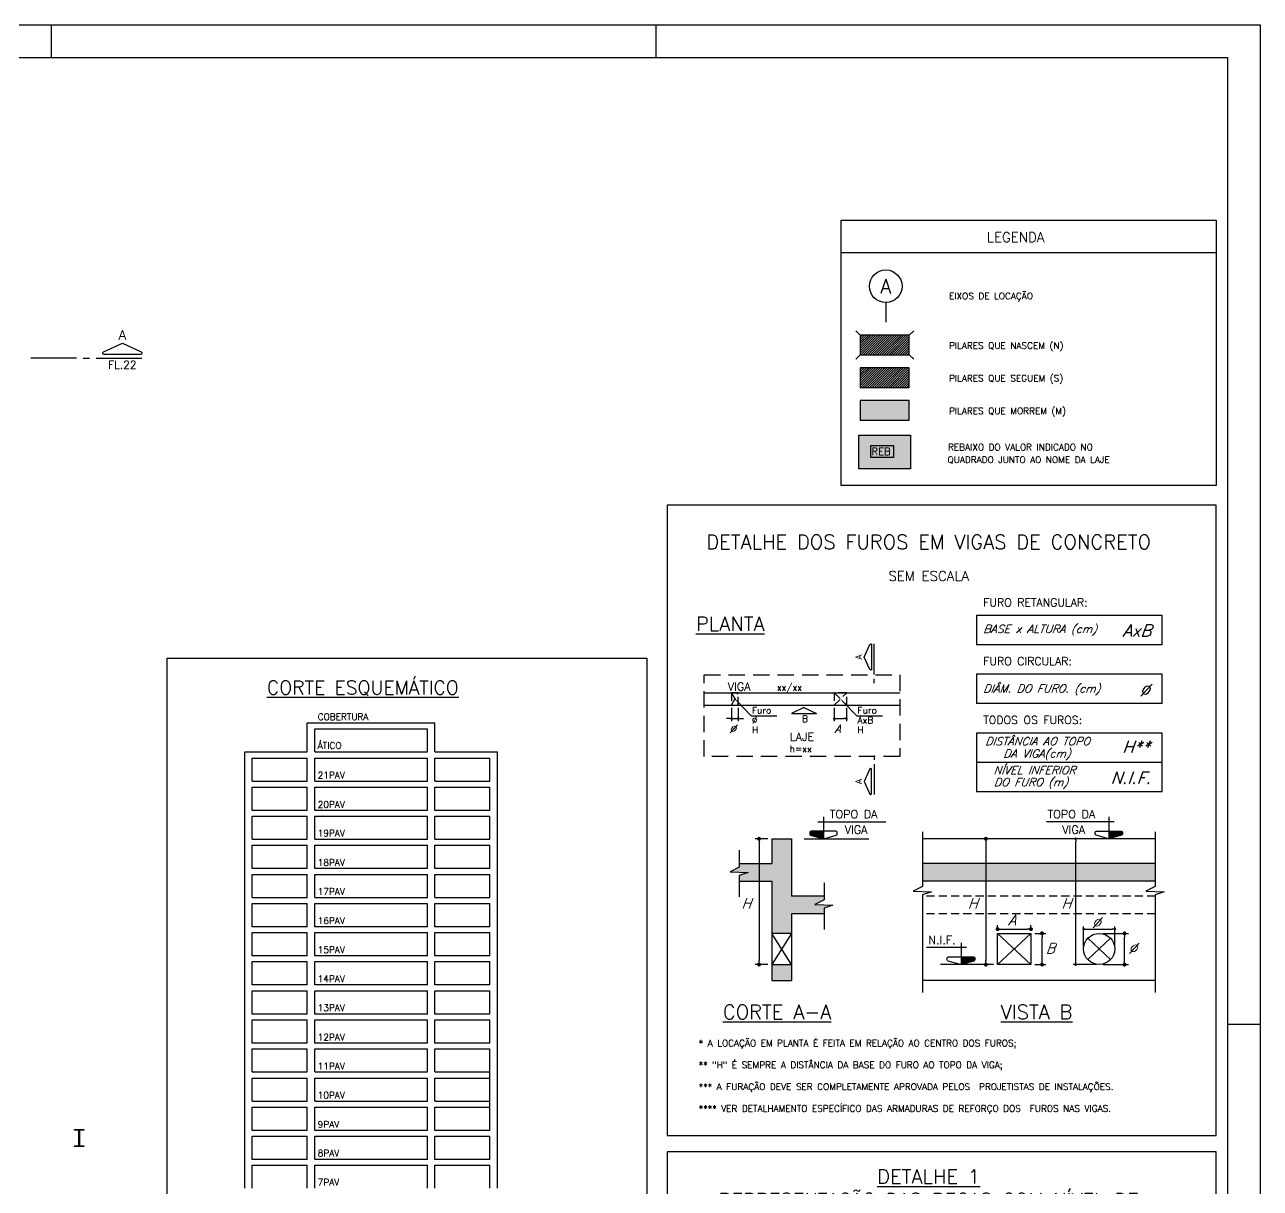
# Model space of a CAD drawing. Header units: millimetres. Extents: x -4137 to 5508, y -2380 to 3650.
# Drawn here: x 3617 to 5508, y 338 to 2120 of the extents above; entities that cross this region are included whole.
import ezdxf
from ezdxf import colors
from ezdxf.entities.mleader import LeaderData, LeaderLine
from ezdxf.enums import TextEntityAlignment as Align
from ezdxf.math import Vec2, Vec3

# ---------------------------------------------------------------- set-up
doc = ezdxf.new("R2010")
doc.units = ezdxf.units.MM
doc.header["$LTSCALE"] = 50
for name, pattern in [('ACAD_ISO04W100', [30, 24, -3, 0, -3]), ('DASHED', [0.75, 0.5, -0.25]), ('HIDDEN', [0.375, 0.25, -0.125])]:
    doc.linetypes.add(name, pattern=pattern)
for name, color, linetype in [('13', 2, 'Continuous'), ('6', 4, 'Continuous'), ('F-AUX', 2, 'Continuous'), ('F-AUX-RED', 1, 'Continuous'), ('F-CORTE-INDICAÇÃO', 4, 'Continuous'), ('F-COTAS', 106, 'Continuous'), ('F-DET_LINHA', 1, 'Continuous'), ('F-DET_TEXTO', 3, 'Continuous'), ('F-FURO-PAREDE-TEXTOS', 2, 'Continuous'), ('F-FUROS', 2, 'HIDDEN'), ('F-LAJES', 3, 'Continuous'), ('F-LAJES-DIM', 2, 'Continuous'), ('F-LAJES-NOME', 4, 'Continuous'), ('F-MARGEM', 1, 'Continuous'), ('F-PILARES', 170, 'Continuous'), ('F-PILARES-HACH', 174, 'Continuous'), ('F-PM_EST', 1, 'Continuous'), ('F-SOLIDO', 71, 'Continuous'), ('F-TEXTO', 6, 'Continuous'), ('F-TEXTO-CYAN', 4, 'Continuous'), ('F-TEXTO-GREEN', 3, 'Continuous'), ('F-TEXTO-MAGENTA', 6, 'Continuous'), ('F-TEXTO-YELLOW', 2, 'Continuous'), ('F-VIGAS', 3, 'Continuous'), ('F-VIGAS-DIM', 2, 'Continuous'), ('F-VIGAS-NOME', 4, 'Continuous')]:
    doc.layers.add(name, color=color, linetype=linetype)
doc.layers.add('S-COLS', color=2, linetype='Continuous', lineweight=35)
doc.styles.add('8718-AE-BARR-FORM-R09$0$ROMANS', font='simplex.shx', dxfattribs={"oblique": 20})
doc.styles.add('CP-TEXT-INCL', font='simplex.shx', dxfattribs={"oblique": 20})
doc.styles.add('MCP', font='simplex.shx')
doc.styles.add('ROMANS', font='simplex.shx')
doc.styles.get("Standard").update_dxf_attribs({"font": 'simplex.shx'})
doc.dimstyles.new('CP-COTAS-75', dxfattribs={"dimscale": 0.8, "dimtxt": 18.75, "dimasz": 7.5, "dimexe": 7.5, "dimexo": 7.5, "dimgap": 3.75, "dimtad": 1, "dimdsep": 46, "dimtxsty": 'CP-TEXT-INCL', "dimblk1": 'DOT', "dimblk2": 'DOT', "dimsah": 1, "dimcen": 13.5, "dimclrd": 256, "dimclre": 256, "dimclrt": 256, "dimadec": 0, "dimazin": 0, "dimtfac": 1, "dimtofl": 0, "dimtmove": 2, "dimatfit": 3, "dimldrblk": 'DOT', "dimfxl": 0, "dimtolj": 1, "dimarcsym": 0})
pattern_1 = [(45, (10457.1095, 2408.9733), (-1.767767, 1.767767), [])]

# ---------------------------------------------------------------- blocks, each defined once
blk = doc.blocks.new('A0-4L_900')
at = {"layer": 'F-MARGEM', "color": 2}
for p, q in [((155.9, 90), (155.9, 89)), ((174.4, 90), (174.4, 89)), ((191.9, 59.4), (192.9, 59.4))]:
    blk.add_line(p, q, dxfattribs=at)
blk.add_lwpolyline([(0, 0), (0, 90), (192.9, 90), (192.9, 0)], close=True, dxfattribs=at)
at = {"layer": 'F-MARGEM', "color": 7}
blk.add_lwpolyline([(2.5, 89), (191.9, 89), (191.9, 1), (2.5, 1)], close=True, dxfattribs=at)
blk = doc.blocks.new('_DOT')
at = {"color": 0, "linetype": 'ByBlock'}
blk.add_line((-0.5, 0), (-1, 0), dxfattribs=at)
at = {"color": 0, "linetype": 'ByBlock', "const_width": 0.5}
blk.add_lwpolyline([(-0.25, 0, 1), (0.25, 0, 1)], format="xyb", close=True, dxfattribs=at)
blk = doc.blocks.new('*D20')
at = {"layer": 'DEFPOINTS', "color": 0, "transparency": 16777216}
for p in [(5105.5, 728.6), (5156.6, 735.1), (5156.6, 728.6)]:
    blk.add_point(p, dxfattribs=at)
at = {"layer": 'F-COTAS', "lineweight": -2, "transparency": 16777216}
for p, q in [((5105.5, 734.6), (5105.5, 741.1)), ((5156.6, 734.6), (5156.6, 741.1)), ((5111.5, 735.1), (5150.6, 735.1))]:
    blk.add_line(p, q, dxfattribs=at)
at = {"layer": 'F-COTAS', "lineweight": -2, "transparency": 16777216, "xscale": 6, "yscale": 6, "zscale": 6, "rotation": 180}
blk.add_blockref('_DOT', (5105.5, 735.1), dxfattribs=at)
at = {"layer": 'F-COTAS', "lineweight": -2, "transparency": 16777216, "xscale": 6, "yscale": 6, "zscale": 6}
blk.add_blockref('_DOT', (5156.6, 735.1), dxfattribs=at)
blk = doc.blocks.new('*D21')
at = {"layer": 'DEFPOINTS', "color": 0, "transparency": 16777216}
for p in [(5105.5, 873.4), (5087.6, 680.8), (5105.5, 680.8)]:
    blk.add_point(p, dxfattribs=at)
at = {"layer": 'F-COTAS', "lineweight": -2, "transparency": 16777216}
for p, q in [((5099.5, 873.4), (5081.6, 873.4)), ((5087.6, 867.4), (5087.6, 686.8)), ((5099.5, 680.8), (5081.6, 680.8))]:
    blk.add_line(p, q, dxfattribs=at)
at = {"layer": 'F-COTAS', "lineweight": -2, "transparency": 16777216, "xscale": 6, "yscale": 6, "zscale": 6}
for p, rotation in [((5087.6, 873.4), 90), ((5087.6, 680.8), 270)]:
    blk.add_blockref('_DOT', p, dxfattribs=dict(at, rotation=rotation))
blk = doc.blocks.new('*D22')
at = {"layer": 'DEFPOINTS', "color": 0, "transparency": 16777216}
for p in [(5156.6, 728.6), (5173.5, 728.6), (5156.6, 680.8)]:
    blk.add_point(p, dxfattribs=at)
at = {"layer": 'F-COTAS', "lineweight": -2, "transparency": 16777216}
for p, q in [((5162.6, 728.6), (5179.5, 728.6)), ((5173.5, 686.8), (5173.5, 722.6)), ((5162.6, 680.8), (5179.5, 680.8))]:
    blk.add_line(p, q, dxfattribs=at)
at = {"layer": 'F-COTAS', "lineweight": -2, "transparency": 16777216, "xscale": 6, "yscale": 6, "zscale": 6}
for p, rotation in [((5173.5, 728.6), 90), ((5173.5, 680.8), 270)]:
    blk.add_blockref('_DOT', p, dxfattribs=dict(at, rotation=rotation))
blk = doc.blocks.new('*D23')
at = {"layer": 'DEFPOINTS', "color": 0, "transparency": 16777216}
for p in [(4760, 873.4), (4740.5, 680.8), (4760, 680.8)]:
    blk.add_point(p, dxfattribs=at)
at = {"layer": 'F-COTAS', "lineweight": -2, "transparency": 16777216}
for p, q in [((4754, 873.4), (4734.5, 873.4)), ((4740.5, 867.4), (4740.5, 686.8)), ((4754, 680.8), (4734.5, 680.8))]:
    blk.add_line(p, q, dxfattribs=at)
at = {"layer": 'F-COTAS', "lineweight": -2, "transparency": 16777216, "xscale": 6, "yscale": 6, "zscale": 6}
for p, rotation in [((4740.5, 873.4), 90), ((4740.5, 680.8), 270)]:
    blk.add_blockref('_DOT', p, dxfattribs=dict(at, rotation=rotation))
blk = doc.blocks.new('*D24')
at = {"layer": 'DEFPOINTS', "color": 0, "transparency": 16777216}
for p in [(5261.1, 728.6), (5299.8, 728.6), (5261.1, 680.8)]:
    blk.add_point(p, dxfattribs=at)
at = {"layer": 'F-COTAS', "lineweight": -2, "transparency": 16777216}
for p, q in [((5267.1, 728.6), (5305.8, 728.6)), ((5299.8, 686.8), (5299.8, 722.6)), ((5267.1, 680.8), (5305.8, 680.8))]:
    blk.add_line(p, q, dxfattribs=at)
at = {"layer": 'F-COTAS', "lineweight": -2, "transparency": 16777216, "xscale": 6, "yscale": 6, "zscale": 6}
for p, rotation in [((5299.8, 728.6), 90), ((5299.8, 680.8), 270)]:
    blk.add_blockref('_DOT', p, dxfattribs=dict(at, rotation=rotation))
blk = doc.blocks.new('*U10')
at = {"layer": 'F-CORTE-INDICAÇÃO'}
for p, q in [((-100, 0), (-170, 0)), ((-80, 0), (-90, 0)), ((-70, 0), (0, 0))]:
    blk.add_line(p, q, dxfattribs=at)
blk.add_lwpolyline([(-112, 6, 0.802585), (-111.2, 9.8), (-140, 23.3), (-168.8, 9.8, 0.802585), (-168, 6)], format="xyb", close=True, dxfattribs=at)
at = {"layer": 'F-CORTE-INDICAÇÃO', "style": 'ROMANS'}
blk.add_attdef('CORTE', text='', height=15, dxfattribs=at).set_placement((-140, 35.8), align=Align.MIDDLE_CENTER)
at = {"layer": 'F-CORTE-INDICAÇÃO', "color": 2, "style": 'ROMANS'}
blk.add_attdef('FOLHA', text='', height=12, dxfattribs=at).set_placement((-140, -10), align=Align.MIDDLE_CENTER)
blk = doc.blocks.new('Pilares W Gerdau - W250X32_7-1313698-Térreo')
at = {"layer": 'F-PM_EST'}
for p, q in [((-7.3, 12.036), (-7.3, 12.95)), ((-7.3, 12.95), (7.3, 12.95)), ((-7.3, 12.95), (7.3, 12.95)), ((-7.3, 12.036), (-7.3, 12.95)), ((-0.305, 12.036), (-7.3, 12.036)), ((-0.305, 12.036), (-7.3, 12.036)), ((-0.305, -12.036), (-0.305, 12.036)), ((-0.305, -12.036), (-0.305, 12.036)), ((7.3, 12.036), (0.305, 12.036)), ((0.305, 12.036), (0.305, -12.036)), ((0.305, 12.036), (0.305, -12.036)), ((7.3, 12.036), (0.305, 12.036)), ((7.3, 12.95), (7.3, 12.036)), ((7.3, 12.95), (7.3, 12.036)), ((-7.3, -12.95), (-7.3, -12.036)), ((-7.3, -12.036), (-0.305, -12.036)), ((-7.3, -12.036), (-0.305, -12.036)), ((-7.3, -12.95), (-7.3, -12.036)), ((7.3, -12.95), (-7.3, -12.95)), ((7.3, -12.95), (-7.3, -12.95)), ((0.305, -12.036), (7.3, -12.036)), ((0.305, -12.036), (7.3, -12.036)), ((7.3, -12.036), (7.3, -12.95)), ((7.3, -12.036), (7.3, -12.95))]:
    blk.add_line(p, q, dxfattribs=at)
blk = doc.blocks.new('A$C1CCB5D26')
at = {"layer": 'S-COLS', "rotation": 180}
blk.add_blockref('Pilares W Gerdau - W250X32_7-1313698-Térreo', (3700.1, 415.5), dxfattribs=at)

msp = doc.modelspace()

# ---------------------------------------------------------------- hatches: boundary and pattern name
at = {"layer": 'F-PILARES-HACH'}
h = msp.add_hatch(dxfattribs=at)
h.set_pattern_fill('ANSI31', color=256, scale=20, style=0)
h.set_pattern_definition(pattern_1)
h.paths.add_polyline_path([(4895.33, 1644.184), (4895.33, 1614.184), (4970.33, 1614.184), (4970.33, 1644.184)])
h = msp.add_hatch(dxfattribs=at)
h.set_pattern_fill('ANSI31', color=256, scale=20, style=0)
h.set_pattern_definition(pattern_1)
h.paths.add_polyline_path([(4895.33, 1594.184), (4895.33, 1564.184), (4970.33, 1564.184), (4970.33, 1594.184)])
at = {"layer": 'F-SOLIDO'}
for color, points in [(252, [(4895.33, 1544.184), (4895.33, 1514.184), (4970.33, 1514.184), (4970.33, 1544.184)]), (254, [(4893.211, 1491.444), (4893.211, 1439.592), (4972.449, 1439.592), (4972.449, 1491.444)]), (256, [(4759.962, 835.69), (4710.202, 835.69), (4710.202, 829.726), (4696.075, 822.666), (4723.85, 821.618), (4710.202, 817.218), (4710.202, 808.594), (4759.962, 808.594), (4759.962, 728.594), (4789.962, 728.594), (4789.962, 758.594), (4839.962, 758.594), (4839.962, 767.218), (4853.61, 771.618), (4825.835, 772.666), (4839.962, 779.726), (4839.962, 785.69), (4789.962, 785.69), (4789.962, 873.411), (4759.962, 873.411)]), (256, [(5346.722, 808.594), (5346.722, 835.69), (4990.634, 835.69), (4990.634, 808.594)]), (256, [(4789.962, 656.374), (4789.962, 680.843), (4759.962, 680.843), (4759.962, 656.374)])]:
    msp.add_hatch(color=color, dxfattribs=at).paths.add_polyline_path(points)
h = msp.add_hatch(color=256, dxfattribs=at)
edge = h.paths.add_edge_path()
edge.add_line((4839.049, 885.238), (4820.049, 885.238))
edge.add_ellipse((4820.049, 883.238), major_axis=(1.414, 1.414), ratio=1, start_angle=45, end_angle=135)
edge.add_line((4818.049, 883.238), (4818.049, 880.726))
edge.add_ellipse((4820.049, 880.726), major_axis=(-1.414, 1.414), ratio=1, start_angle=45, end_angle=118.300756)
edge.add_line((4819.474, 878.811), (4838.474, 873.411))
edge.add_ellipse((4839.049, 875.326), major_axis=(1.414, 1.414), ratio=1, start_angle=208.300756, end_angle=225)
edge.add_line((4839.049, 873.326), (4839.049, 885.238))
h = msp.add_hatch(color=256, dxfattribs=at)
edge = h.paths.add_edge_path()
edge.add_line((5275.718, 885.238), (5294.718, 885.238))
edge.add_ellipse((5294.718, 883.238), major_axis=(-1.414, 1.414), ratio=1, start_angle=225, end_angle=315, ccw=False)
edge.add_line((5296.718, 883.238), (5296.718, 880.726))
edge.add_ellipse((5294.718, 880.726), major_axis=(1.414, 1.414), ratio=1, start_angle=241.699244, end_angle=315, ccw=False)
edge.add_line((5295.293, 878.811), (5276.293, 873.411))
edge.add_ellipse((5275.718, 875.326), major_axis=(-1.414, 1.414), ratio=1, start_angle=135, end_angle=151.699244, ccw=False)
edge.add_line((5275.718, 873.326), (5275.718, 885.238))
h = msp.add_hatch(color=256, dxfattribs=at)
edge = h.paths.add_edge_path()
edge.add_line((5049.532, 692.671), (5068.532, 692.671))
edge.add_ellipse((5068.532, 690.671), major_axis=(-1.414, 1.414), ratio=1, start_angle=225, end_angle=315, ccw=False)
edge.add_line((5070.532, 690.671), (5070.532, 688.159))
edge.add_ellipse((5068.532, 688.159), major_axis=(1.414, 1.414), ratio=1, start_angle=241.699244, end_angle=315, ccw=False)
edge.add_line((5069.106, 686.243), (5050.106, 680.843))
edge.add_ellipse((5049.532, 682.759), major_axis=(-1.414, 1.414), ratio=1, start_angle=135, end_angle=151.699244, ccw=False)
edge.add_line((5049.532, 680.759), (5049.532, 692.671))

# ---------------------------------------------------------------- linework, layer by layer
at = {"layer": '13', "color": 1}
msp.add_lwpolyline([(4911.564, 1475.589), (4946.064, 1475.589), (4946.064, 1457.062), (4911.564, 1457.062)], close=True, dxfattribs=at)
at = {"layer": '6'}
for p, q in [((4895.33, 1644.184), (4888.46, 1651.055)), ((4970.33, 1644.184), (4977.201, 1651.055)), ((4895.33, 1614.184), (4888.46, 1607.314)), ((4970.33, 1614.184), (4977.201, 1607.314))]:
    msp.add_line(p, q, dxfattribs=at)
at = {"layer": 'F-AUX'}
for p, q in [((4048.926, 1006.32), (4048.926, 1050.851)), ((4048.926, 1050.851), (4244.589, 1050.851)), ((4060.573, 1006.32), (4060.573, 1041.534)), ((4060.573, 1041.534), (4232.942, 1041.534)), ((4232.942, 1006.32), (4232.942, 1041.534)), ((4244.589, 1006.32), (4244.589, 1050.851)), ((3953.424, 997.003), (3953.424, 1006.32)), ((3953.424, 1006.32), (4048.926, 1006.32)), ((4060.573, 1006.32), (4232.942, 1006.32)), ((4244.589, 1006.32), (4340.091, 1006.32)), ((4340.091, 997.003), (4340.091, 1006.32)), ((3953.424, 961.577), (3953.424, 997.003)), ((3965.071, 997.003), (4048.926, 997.003)), ((3965.071, 961.577), (3965.071, 997.003)), ((4048.926, 961.577), (4048.926, 997.003)), ((4048.926, 961.577), (4048.926, 997.003)), ((4060.573, 997.003), (4232.942, 997.003)), ((4060.573, 961.577), (4060.573, 997.003)), ((4232.942, 961.577), (4232.942, 997.003)), ((4244.589, 997.003), (4328.444, 997.003)), ((4244.589, 961.577), (4244.589, 997.003)), ((4244.589, 961.577), (4244.589, 997.003)), ((4328.444, 961.577), (4328.444, 997.003)), ((4340.091, 961.577), (4340.091, 997.003)), ((3953.424, 952.471), (3953.424, 961.789)), ((3953.424, 916.575), (3953.424, 952.471)), ((3965.071, 961.789), (4048.926, 961.789)), ((3965.071, 952.471), (4048.926, 952.471)), ((3965.071, 916.575), (3965.071, 952.471)), ((4048.926, 916.575), (4048.926, 952.471)), ((4048.926, 916.575), (4048.926, 952.471)), ((4060.573, 961.789), (4232.942, 961.789)), ((4060.573, 952.471), (4232.942, 952.471)), ((4060.573, 916.575), (4060.573, 952.471)), ((4232.942, 916.575), (4232.942, 952.471)), ((4244.589, 961.789), (4328.444, 961.789)), ((4244.589, 952.471), (4328.444, 952.471)), ((4244.589, 916.575), (4244.589, 952.471)), ((4244.589, 916.575), (4244.589, 952.471)), ((4328.444, 916.575), (4328.444, 952.471)), ((4340.091, 952.471), (4340.091, 961.789)), ((4340.091, 916.575), (4340.091, 952.471)), ((3953.424, 907.94), (3953.424, 917.257)), ((3953.424, 872.726), (3953.424, 907.94)), ((3965.071, 917.257), (4048.926, 917.257)), ((3965.071, 907.94), (4048.926, 907.94)), ((3965.071, 872.726), (3965.071, 907.94)), ((4048.926, 872.726), (4048.926, 907.94)), ((4048.926, 872.726), (4048.926, 907.94)), ((4060.573, 917.257), (4232.942, 917.257)), ((4060.573, 907.94), (4232.942, 907.94)), ((4060.573, 872.726), (4060.573, 907.94)), ((4232.942, 872.726), (4232.942, 907.94)), ((4244.589, 917.257), (4328.444, 917.257)), ((4244.589, 907.94), (4328.444, 907.94)), ((4244.589, 872.726), (4244.589, 907.94)), ((4244.589, 872.726), (4244.589, 907.94)), ((4328.444, 872.726), (4328.444, 907.94)), ((4340.091, 907.94), (4340.091, 917.257)), ((4340.091, 872.726), (4340.091, 907.94)), ((4830.649, 899.374), (4934.253, 899.374)), ((4839.049, 906.828), (4839.049, 873.326)), ((5284.118, 899.374), (5180.514, 899.374)), ((5275.718, 906.828), (5275.718, 873.326)), ((3953.424, 863.409), (3953.424, 872.726)), ((3965.071, 872.726), (4048.926, 872.726)), ((4060.573, 872.726), (4232.942, 872.726)), ((4244.589, 872.726), (4328.444, 872.726)), ((4340.091, 863.409), (4340.091, 872.726)), ((3953.424, 827.719), (3953.424, 863.409)), ((3965.071, 863.409), (4048.926, 863.409)), ((3965.071, 827.719), (3965.071, 863.409)), ((4048.926, 827.719), (4048.926, 863.409)), ((4048.926, 827.719), (4048.926, 863.409)), ((4060.573, 863.409), (4232.942, 863.409)), ((4060.573, 827.719), (4060.573, 863.409)), ((4232.942, 827.719), (4232.942, 863.409)), ((4244.589, 863.409), (4328.444, 863.409)), ((4244.589, 827.719), (4244.589, 863.409)), ((4244.589, 827.719), (4244.589, 863.409)), ((4328.444, 827.719), (4328.444, 863.409)), ((4340.091, 827.719), (4340.091, 863.409)), ((3953.424, 818.878), (3953.424, 828.195)), ((3953.424, 783.24), (3953.424, 818.878)), ((3965.071, 828.195), (4048.926, 828.195)), ((3965.071, 818.878), (4048.926, 818.878)), ((3965.071, 783.24), (3965.071, 818.878)), ((4048.926, 783.24), (4048.926, 818.878)), ((4048.926, 783.24), (4048.926, 818.878)), ((4060.573, 828.195), (4232.942, 828.195)), ((4060.573, 818.878), (4232.942, 818.878)), ((4060.573, 783.24), (4060.573, 818.878)), ((4232.942, 783.24), (4232.942, 818.878)), ((4244.589, 828.195), (4328.444, 828.195)), ((4244.589, 818.878), (4328.444, 818.878)), ((4244.589, 783.24), (4244.589, 818.878)), ((4244.589, 783.24), (4244.589, 818.878)), ((4328.444, 783.24), (4328.444, 818.878)), ((4340.091, 818.878), (4340.091, 828.195)), ((4340.091, 783.24), (4340.091, 818.878)), ((3953.424, 774.346), (3953.424, 783.664)), ((3965.071, 783.664), (4048.926, 783.664)), ((4060.573, 783.664), (4232.942, 783.664)), ((4244.589, 783.664), (4328.444, 783.664)), ((4340.091, 774.346), (4340.091, 783.664)), ((3953.424, 738.709), (3953.424, 774.346)), ((3965.071, 774.346), (4048.926, 774.346)), ((3965.071, 738.709), (3965.071, 774.346)), ((4048.926, 738.709), (4048.926, 774.346)), ((4048.926, 738.709), (4048.926, 774.346)), ((4060.573, 774.346), (4232.942, 774.346)), ((4060.573, 738.709), (4060.573, 774.346)), ((4232.942, 738.709), (4232.942, 774.346)), ((4244.589, 774.346), (4328.444, 774.346)), ((4244.589, 738.709), (4244.589, 774.346)), ((4244.589, 738.709), (4244.589, 774.346)), ((4328.444, 738.709), (4328.444, 774.346)), ((4340.091, 738.709), (4340.091, 774.346)), ((3953.424, 729.815), (3953.424, 739.132)), ((3965.071, 739.132), (4048.926, 739.132)), ((4060.573, 739.132), (4232.942, 739.132)), ((4244.589, 739.132), (4328.444, 739.132)), ((4340.091, 729.815), (4340.091, 739.132)), ((3953.424, 694.177), (3953.424, 729.815)), ((3965.071, 729.815), (4048.926, 729.815)), ((3965.071, 694.177), (3965.071, 729.815)), ((4048.926, 694.177), (4048.926, 729.815)), ((4048.926, 694.177), (4048.926, 729.815)), ((4060.573, 729.815), (4232.942, 729.815)), ((4060.573, 694.177), (4060.573, 729.815)), ((4232.942, 694.177), (4232.942, 729.815)), ((4244.589, 729.815), (4328.444, 729.815)), ((4244.589, 694.177), (4244.589, 729.815)), ((4244.589, 694.177), (4244.589, 729.815)), ((4328.444, 694.177), (4328.444, 729.815)), ((4340.091, 694.177), (4340.091, 729.815)), ((5057.931, 706.807), (4996.528, 706.807)), ((5049.532, 714.261), (5049.532, 680.759)), ((3953.424, 685.284), (3953.424, 694.601)), ((3953.424, 649.646), (3953.424, 685.284)), ((3965.071, 694.601), (4048.926, 694.601)), ((3965.071, 685.284), (4048.926, 685.284)), ((3965.071, 649.646), (3965.071, 685.284)), ((4048.926, 649.646), (4048.926, 685.284)), ((4048.926, 649.646), (4048.926, 685.284)), ((4060.573, 694.601), (4232.942, 694.601)), ((4060.573, 685.284), (4232.942, 685.284)), ((4060.573, 649.646), (4060.573, 685.284)), ((4232.942, 649.646), (4232.942, 685.284)), ((4244.589, 694.601), (4328.444, 694.601)), ((4244.589, 685.284), (4328.444, 685.284)), ((4244.589, 649.646), (4244.589, 685.284)), ((4244.589, 649.646), (4244.589, 685.284)), ((4328.444, 649.646), (4328.444, 685.284)), ((4340.091, 685.284), (4340.091, 694.601)), ((4340.091, 649.646), (4340.091, 685.284)), ((3953.424, 640.753), (3953.424, 650.07)), ((3965.071, 650.07), (4048.926, 650.07)), ((4060.573, 650.07), (4232.942, 650.07)), ((4244.589, 650.07), (4328.444, 650.07)), ((4340.091, 640.753), (4340.091, 650.07)), ((3953.424, 605.115), (3953.424, 640.753)), ((3965.071, 640.753), (4048.926, 640.753)), ((3965.071, 605.115), (3965.071, 640.753)), ((4048.926, 605.115), (4048.926, 640.753)), ((4048.926, 605.115), (4048.926, 640.753)), ((4060.573, 640.753), (4232.942, 640.753)), ((4060.573, 605.115), (4060.573, 640.753)), ((4232.942, 605.115), (4232.942, 640.753)), ((4244.589, 640.753), (4328.444, 640.753)), ((4244.589, 605.115), (4244.589, 640.753)), ((4244.589, 605.115), (4244.589, 640.753)), ((4328.444, 605.115), (4328.444, 640.753)), ((4340.091, 605.115), (4340.091, 640.753)), ((3953.424, 596.221), (3953.424, 605.539)), ((3965.071, 605.539), (4048.926, 605.539)), ((4060.573, 605.539), (4232.942, 605.539)), ((4244.589, 605.539), (4328.444, 605.539)), ((4340.091, 596.221), (4340.091, 605.539)), ((3953.424, 560.584), (3953.424, 596.221)), ((3965.071, 596.221), (4048.926, 596.221)), ((3965.071, 560.584), (3965.071, 596.221)), ((4048.926, 560.584), (4048.926, 596.221)), ((4048.926, 560.584), (4048.926, 596.221)), ((4060.573, 596.221), (4232.942, 596.221)), ((4060.573, 560.584), (4060.573, 596.221)), ((4232.942, 560.584), (4232.942, 596.221)), ((4244.589, 596.221), (4328.444, 596.221)), ((4244.589, 560.584), (4244.589, 596.221)), ((4244.589, 560.584), (4244.589, 596.221)), ((4328.444, 560.584), (4328.444, 596.221)), ((4340.091, 560.584), (4340.091, 596.221)), ((3953.424, 551.69), (3953.424, 561.007)), ((3953.424, 516.476), (3953.424, 551.69)), ((3965.071, 561.007), (4048.926, 561.007)), ((3965.071, 551.69), (4048.926, 551.69)), ((3965.071, 516.476), (3965.071, 551.69)), ((4048.926, 516.476), (4048.926, 551.69)), ((4048.926, 516.476), (4048.926, 551.69)), ((4060.573, 561.007), (4232.942, 561.007)), ((4060.573, 551.69), (4232.942, 551.69)), ((4060.573, 516.476), (4060.573, 551.69)), ((4232.942, 516.476), (4232.942, 551.69)), ((4244.589, 561.007), (4328.444, 561.007)), ((4244.589, 551.69), (4328.444, 551.69)), ((4244.589, 516.476), (4244.589, 551.69)), ((4244.589, 516.476), (4244.589, 551.69)), ((4328.444, 497.201), (4328.444, 551.69)), ((4340.091, 551.69), (4340.091, 561.007)), ((4340.091, 497.201), (4340.091, 551.69)), ((3953.424, 471.945), (3953.424, 516.476)), ((3965.071, 516.476), (4048.926, 516.476)), ((4060.573, 516.476), (4232.942, 516.476)), ((4244.589, 516.476), (4328.444, 516.476)), ((4340.091, 471.945), (4340.091, 516.476)), ((3965.071, 507.159), (4048.926, 507.159)), ((3965.071, 471.945), (3965.071, 507.159)), ((4048.926, 471.945), (4048.926, 507.159)), ((4048.926, 471.945), (4048.926, 507.159)), ((4060.573, 507.159), (4232.942, 507.159)), ((4060.573, 471.945), (4060.573, 507.159)), ((4232.942, 471.945), (4232.942, 507.159)), ((4244.589, 507.159), (4328.444, 507.159)), ((4244.589, 471.945), (4244.589, 507.159)), ((4244.589, 471.945), (4244.589, 507.159)), ((4328.444, 452.67), (4328.444, 507.159)), ((3953.424, 462.628), (3953.424, 471.945)), ((3953.424, 426.99), (3953.424, 462.628)), ((3965.071, 471.945), (4048.926, 471.945)), ((3965.071, 462.628), (4048.926, 462.628)), ((3965.071, 426.99), (3965.071, 462.628)), ((4048.926, 426.99), (4048.926, 462.628)), ((4048.926, 426.99), (4048.926, 462.628)), ((4060.573, 471.945), (4232.942, 471.945)), ((4060.573, 462.628), (4232.942, 462.628)), ((4060.573, 426.99), (4060.573, 462.628)), ((4232.942, 426.99), (4232.942, 462.628)), ((4244.589, 471.945), (4328.444, 471.945)), ((4244.589, 462.628), (4328.444, 462.628)), ((4244.589, 426.99), (4244.589, 462.628)), ((4244.589, 426.99), (4244.589, 462.628)), ((4328.444, 426.99), (4328.444, 462.628)), ((4340.091, 462.628), (4340.091, 471.945)), ((4340.091, 426.99), (4340.091, 462.628)), ((3953.424, 418.096), (3953.424, 427.414)), ((3953.424, 382.415), (3953.424, 418.096)), ((3965.071, 427.414), (4048.926, 427.414)), ((3965.071, 418.096), (4048.926, 418.096)), ((3965.071, 382.415), (3965.071, 418.096)), ((4048.926, 382.415), (4048.926, 418.096)), ((4048.926, 382.415), (4048.926, 418.096)), ((4060.573, 427.414), (4232.942, 427.414)), ((4060.573, 418.096), (4232.942, 418.096)), ((4060.573, 382.415), (4060.573, 418.096)), ((4232.942, 382.415), (4232.942, 418.096)), ((4244.589, 427.414), (4328.444, 427.414)), ((4244.589, 418.096), (4328.444, 418.096)), ((4244.589, 382.415), (4244.589, 418.096)), ((4244.589, 382.415), (4244.589, 418.096)), ((4328.444, 382.415), (4328.444, 418.096)), ((4340.091, 418.096), (4340.091, 427.414)), ((4340.091, 382.415), (4340.091, 418.096)), ((3953.424, 373.565), (3953.424, 382.882)), ((3965.071, 382.882), (4048.926, 382.882)), ((4060.573, 382.882), (4232.942, 382.882)), ((4244.589, 382.882), (4328.444, 382.882)), ((4340.091, 373.565), (4340.091, 382.882)), ((3953.424, 338.351), (3953.424, 373.565)), ((3965.071, 373.565), (4048.926, 373.565)), ((3965.071, 338.351), (3965.071, 373.565)), ((4048.926, 338.351), (4048.926, 373.565)), ((4048.926, 338.351), (4048.926, 373.565)), ((4060.573, 373.565), (4232.942, 373.565)), ((4060.573, 338.351), (4060.573, 373.565)), ((4232.942, 338.351), (4232.942, 373.565)), ((4244.589, 373.565), (4328.444, 373.565)), ((4244.589, 338.351), (4244.589, 373.565)), ((4244.589, 338.351), (4244.589, 373.565)), ((4328.444, 338.351), (4328.444, 373.565)), ((4340.091, 338.351), (4340.091, 373.565))]:
    msp.add_line(p, q, dxfattribs=at)
for points in [[(4838.474, 873.411, 0.14676884), (4839.624, 873.411), (4858.624, 878.811, 0.33120617), (4860.049, 880.726), (4860.049, 883.238, 0.41421356), (4858.049, 885.238), (4820.049, 885.238, 0.41421356), (4818.049, 883.238), (4818.049, 880.726, 0.33120617), (4819.474, 878.811), (4838.474, 873.411, 0.14676884), (4839.624, 873.411)], [(5276.293, 873.411, -0.14676884), (5275.144, 873.411), (5256.144, 878.811, -0.33120617), (5254.718, 880.726), (5254.718, 883.238, -0.41421356), (5256.718, 885.238), (5294.718, 885.238, -0.41421356), (5296.718, 883.238), (5296.718, 880.726, -0.33120617), (5295.293, 878.811), (5276.293, 873.411, -0.14676884), (5275.144, 873.411)], [(5050.106, 680.843, -0.14676884), (5048.957, 680.843), (5029.957, 686.243, -0.33120617), (5028.532, 688.159), (5028.532, 690.671, -0.41421356), (5030.532, 692.671), (5068.532, 692.671, -0.41421356), (5070.532, 690.671), (5070.532, 688.159, -0.33120617), (5069.106, 686.243), (5050.106, 680.843, -0.14676884), (5048.957, 680.843)]]:
    msp.add_lwpolyline(points, format="xyb", dxfattribs=at)
at = {"layer": 'F-AUX-RED'}
for p, q in [((5156.553, 680.843), (5105.452, 728.594)), ((5105.452, 680.843), (5156.553, 728.594)), ((5278.518, 688.418), (5243.628, 721.02)), ((5243.628, 688.418), (5278.518, 721.02)), ((5098.906, 680.843), (5018.111, 680.843))]:
    msp.add_line(p, q, dxfattribs=at)
msp.add_lwpolyline([(4568.924, -693.824), (3834.924, -693.824), (3834.924, 1149.676), (4568.924, 1149.676)], close=True, dxfattribs=at)
msp.add_lwpolyline([(4809.482, 873.411), (4908.735, 873.411)], dxfattribs=at)
at = {"layer": 'F-CORTE-INDICAÇÃO'}
for p, q in [((4916.757, 1124.949), (4916.757, 1171.616)), ((4916.757, 1111.616), (4916.757, 1118.282)), ((4916.757, 1001.102), (4916.757, 994.435)), ((4916.757, 987.768), (4916.757, 941.102))]:
    msp.add_line(p, q, dxfattribs=at)
for points in [[(4912.757, 1132.949, -0.80258485), (4910.215, 1132.386), (4901.248, 1151.616), (4910.215, 1170.846, -0.80258485), (4912.757, 1170.282)], [(4912.757, 979.768, 0.80258485), (4910.215, 980.332), (4901.248, 961.102), (4910.215, 941.871, 0.80258485), (4912.757, 942.435)]]:
    msp.add_lwpolyline(points, format="xyb", close=True, dxfattribs=at)
for points in [[(4809.131, 1074.264), (4789.901, 1065.297)], [(4789.901, 1065.297), (4828.362, 1065.297)], [(4809.131, 1074.264), (4828.362, 1065.297)]]:
    msp.add_lwpolyline(points, dxfattribs=at)
at = {"layer": 'F-COTAS'}
for p, q in [((4698.533, 1073.955), (4698.533, 1053.335)), ((4708.533, 1073.955), (4708.533, 1053.335)), ((4855.569, 1073.955), (4855.569, 1053.335)), ((4874.198, 1073.955), (4874.198, 1053.335)), ((4694.533, 1057.335), (4690.533, 1057.335)), ((4698.533, 1057.335), (4708.533, 1057.335)), ((4712.533, 1057.335), (4716.533, 1057.335)), ((4859.569, 1057.335), (4870.198, 1057.335)), ((5238.127, 873.411), (5221.054, 873.411)), ((5225.054, 684.843), (5225.054, 869.411)), ((5237.197, 708.719), (5237.197, 739.11)), ((5284.948, 708.719), (5284.948, 739.11)), ((5241.197, 735.11), (5280.948, 735.11)), ((5257.073, 680.843), (5221.054, 680.843))]:
    msp.add_line(p, q, dxfattribs=at)
at = {"layer": 'F-DET_LINHA', "color": 1}
for p, q in [((5440.004, 1770.451), (4866.11, 1770.451)), ((5357.115, 1215.212), (5073.349, 1215.212)), ((5073.349, 1215.212), (5073.349, 1170.212)), ((5357.115, 1170.212), (5357.115, 1215.212)), ((5357.115, 1170.212), (5073.349, 1170.212)), ((5357.115, 1125.212), (5073.349, 1125.212)), ((5073.349, 1125.212), (5073.349, 1080.212)), ((5357.115, 1080.212), (5357.115, 1125.212)), ((5357.115, 1080.212), (5073.349, 1080.212)), ((5073.349, 1035.212), (5073.349, 990.212)), ((5357.115, 1035.212), (5073.349, 1035.212)), ((5357.115, 990.212), (5357.115, 1035.212)), ((5357.115, 990.212), (5073.349, 990.212)), ((5073.349, 990.212), (5073.349, 945.212)), ((5357.115, 945.212), (5357.115, 990.212)), ((5357.115, 945.212), (5073.349, 945.212)), ((4990.634, 884.186), (4990.634, 800.277)), ((5346.722, 884.186), (5346.722, 800.277)), ((4710.202, 855.708), (4710.202, 829.726)), ((4710.202, 829.726), (4696.075, 822.666)), ((4696.075, 822.666), (4723.85, 821.618)), ((4723.85, 821.618), (4710.202, 817.218)), ((4710.202, 817.218), (4710.202, 784.736)), ((4839.962, 805.708), (4839.962, 779.726)), ((4990.634, 800.277), (4976.506, 793.217)), ((5346.722, 800.277), (5332.594, 793.217)), ((4839.962, 779.726), (4825.835, 772.666)), ((4976.506, 793.217), (5004.282, 792.169)), ((5004.282, 792.169), (4990.634, 787.769)), ((4990.634, 787.769), (4990.634, 637.841)), ((5332.594, 793.217), (5360.37, 792.169)), ((5360.37, 792.169), (5346.722, 787.769)), ((5346.722, 787.769), (5346.722, 637.841)), ((4825.835, 772.666), (4853.61, 771.618)), ((4853.61, 771.618), (4839.962, 767.218)), ((4839.962, 767.218), (4839.962, 734.736)), ((4789.962, 680.843), (4759.962, 728.594)), ((4789.962, 728.594), (4759.962, 680.843))]:
    msp.add_line(p, q, dxfattribs=at)
at = {"layer": 'F-DET_LINHA', "color": 12}
msp.add_line((4934.33, 1694.184), (4934.33, 1664.184), dxfattribs=at)
at = {"layer": 'F-DET_LINHA', "color": 3}
for p, q in [((4759.962, 873.411), (4789.962, 873.411)), ((4759.962, 873.411), (4759.962, 835.69)), ((4789.962, 873.411), (4789.962, 785.69)), ((4710.202, 835.69), (4759.962, 835.69)), ((5346.722, 835.69), (4990.634, 835.69)), ((4710.202, 808.594), (4759.962, 808.594)), ((4759.962, 808.594), (4759.962, 656.374)), ((5346.722, 808.594), (4990.634, 808.594)), ((4839.962, 785.69), (4789.962, 785.69)), ((4789.962, 758.594), (4789.962, 656.374)), ((4839.962, 758.594), (4789.962, 758.594)), ((4789.962, 728.594), (4759.962, 728.594)), ((4759.962, 680.843), (4789.962, 680.843)), ((4759.962, 656.374), (4789.962, 656.374))]:
    msp.add_line(p, q, dxfattribs=at)
at = {"layer": 'F-DET_LINHA', "color": 2}
for p, q in [((5346.722, 873.411), (4990.634, 873.411)), ((5346.722, 656.374), (4990.634, 656.374))]:
    msp.add_line(p, q, dxfattribs=at)
at = {"layer": 'F-DET_LINHA', "color": 1, "linetype": 'HIDDEN'}
for p, q in [((5346.722, 785.69), (4990.634, 785.69)), ((5346.722, 758.594), (4990.634, 758.594))]:
    msp.add_line(p, q, dxfattribs=at)
at = {"layer": 'F-DET_LINHA', "color": 1}
for points in [[(4866.11, 1820.451), (5440.004, 1820.451), (5440.004, 1414.224), (4866.11, 1414.224)], [(4600.004, 419.224), (5440.004, 419.224), (5440.004, 1384.224), (4600.004, 1384.224)], [(4600.004, -215.776), (5440.004, -215.776), (5440.004, 394.224), (4600.004, 394.224)]]:
    msp.add_lwpolyline(points, close=True, dxfattribs=at)
at = {"layer": 'F-DET_LINHA', "color": 1, "linetype": 'DASHED'}
msp.add_lwpolyline([(4656.318, 1124.379), (4955.745, 1124.379), (4955.745, 999.168), (4656.318, 999.168)], close=True, dxfattribs=at)
at = {"layer": 'F-DET_LINHA', "color": 2, "linetype": 'Continuous'}
msp.add_circle((4934.33, 1719.184), 25, dxfattribs=at)
at = {"layer": 'F-FUROS'}
for points in [[(4698.533, 1096.955), (4698.533, 1077.955), (4708.533, 1077.955), (4708.533, 1096.955), (4698.533, 1096.955)], [(4698.533, 1077.955), (4708.533, 1096.955)], [(4698.533, 1096.955), (4708.533, 1077.955)], [(4855.569, 1096.955), (4855.569, 1077.955), (4874.569, 1077.955), (4874.569, 1096.955), (4855.569, 1096.955)], [(4855.569, 1077.955), (4874.569, 1096.955)], [(4855.569, 1096.955), (4874.569, 1077.955)]]:
    msp.add_lwpolyline(points, dxfattribs=at)
at = {"layer": 'F-LAJES'}
for points in [[(4656.318, 1096.955), (4955.745, 1096.955)], [(4656.318, 1077.955), (4955.745, 1077.955)]]:
    msp.add_lwpolyline(points, dxfattribs=at)
at = {"layer": 'F-PILARES'}
for points in [[(4895.33, 1614.184), (4970.33, 1614.184), (4970.33, 1644.184), (4895.33, 1644.184)], [(4895.33, 1564.184), (4970.33, 1564.184), (4970.33, 1594.184), (4895.33, 1594.184)], [(4895.33, 1514.184), (4970.33, 1514.184), (4970.33, 1544.184), (4895.33, 1544.184)]]:
    msp.add_lwpolyline(points, close=True, dxfattribs=at)
at = {"layer": 'F-VIGAS'}
msp.add_lwpolyline([(4893.211, 1491.444), (4972.449, 1491.444), (4972.449, 1439.592), (4893.211, 1439.592)], close=True, dxfattribs=at)
at = {"layer": 'F-VIGAS', "linetype": 'Continuous'}
msp.add_lwpolyline([(5105.452, 728.594), (5156.553, 728.594), (5156.553, 680.843), (5105.452, 680.843)], close=True, dxfattribs=at)
msp.add_circle((5261.073, 704.719), 23.875, dxfattribs=at)

# ---------------------------------------------------------------- block references
at = {"layer": 'F-CORTE-INDICAÇÃO', "linetype": 'Continuous'}
ref = msp.add_blockref('*U10', (3626.174, 1608.917), dxfattribs=dict(at, xscale=-1))
ref.add_attrib('FOLHA', 'FL.22', dxfattribs={"color": 2, "height": 12, "style": 'ROMANS'}).set_placement((3766.174, 1598.917), align=Align.MIDDLE_CENTER)
ref.add_attrib('CORTE', 'A', dxfattribs={"height": 15, "style": 'ROMANS'}).set_placement((3766.174, 1644.681), align=Align.MIDDLE_CENTER)
at = {"layer": 'F-COTAS', "linetype": 'ACAD_ISO04W100', "lineweight": 100}
msp.add_blockref('A$C1CCB5D26', (0, 0), dxfattribs=at)
at = {"layer": 'F-COTAS', "xscale": 4, "yscale": 4, "zscale": 4}
for p in [(4698.533, 1057.335), (4874.198, 1057.335), (5284.948, 735.11)]:
    msp.add_blockref('_DOT', p, dxfattribs=at)
for p, rotation in [((4708.533, 1057.335), 180), ((4855.569, 1057.335), 180), ((5225.054, 873.411), 90), ((5237.197, 735.11), 180), ((5225.054, 680.843), 270)]:
    msp.add_blockref('_DOT', p, dxfattribs=dict(at, rotation=rotation))
at = {"layer": 'F-MARGEM', "linetype": 'Continuous', "xscale": 50, "yscale": 50, "zscale": 50}
msp.add_blockref('A0-4L_900', (-4137.496, -2380.469), dxfattribs=at)

# ---------------------------------------------------------------- texts
at = {"layer": '13', "style": 'ROMANS'}
msp.add_text('REB', height=11.1111, dxfattribs=at).set_placement((4912.726, 1460.77))
at = {"layer": 'F-AUX', "style": 'MCP'}
for s, p in [('COBERTURA', (4065.128, 1055.148)), ('ÁTICO', (4065.128, 1011.037)), ('21PAV     ', (4065.128, 965.873)), ('20PAV     ', (4065.128, 920.872)), ('19PAV     ', (4065.128, 877.023)), ('18PAV     ', (4065.128, 832.015)), ('17PAV     ', (4065.128, 787.536)), ('16PAV     ', (4065.128, 743.005)), ('15PAV     ', (4065.128, 698.474)), ('14PAV     ', (4065.128, 653.942)), ('13PAV     ', (4065.128, 609.623)), ('12PAV     ', (4065.128, 564.613)), ('11PAV     ', (4065.128, 520.312)), ('10PAV     ', (4065.128, 475.817)), ('9PAV     ', (4065.128, 431.243)), ('8PAV     ', (4065.128, 387.179)), ('7PAV     ', (4065.128, 342.648))]:
    msp.add_text(s, height=10, dxfattribs=at).set_placement(p)
at = {"layer": 'F-CORTE-INDICAÇÃO', "style": 'ROMANS'}
for p in [(4892.915, 1151.616), (4892.915, 961.102)]:
    msp.add_attdef('A', text='A', height=10, rotation=90, dxfattribs=at).set_placement(p, align=Align.MIDDLE_CENTER)
msp.add_attdef('B', text='A', height=10, dxfattribs=at).set_placement((4810.853, 1057.057), align=Align.MIDDLE_CENTER)
at = {"layer": 'F-DET_TEXTO', "color": 4, "style": '8718-AE-BARR-FORM-R09$0$ROMANS'}
msp.add_text('LEGENDA', height=15, dxfattribs=at).set_placement((5089.121, 1786.767))
at = {"layer": 'F-DET_TEXTO', "color": 6, "style": 'ROMANS'}
msp.add_text('A', height=21.875, dxfattribs=at).set_placement((4934.33, 1719.184), align=Align.MIDDLE_CENTER)
at = {"layer": 'F-DET_TEXTO', "color": 3, "style": 'ROMANS'}
msp.add_text('EIXOS DE LOCAÇÃO', height=10, dxfattribs=at).set_placement((5031.11, 1704.184), align=Align.MIDDLE_LEFT)
at = {"layer": 'F-FURO-PAREDE-TEXTOS', "linetype": 'Continuous', "style": 'MCP'}
for s, p in [('%%C', (4729.656, 1050.048)), ('Furo', (4729.656, 1065.048)), ('AxB', (4891.192, 1050.048)), ('Furo', (4891.192, 1065.048)), ('H', (4729.656, 1035.048)), ('H', (4891.192, 1035.048))]:
    msp.add_text(s, height=10, dxfattribs=at).set_placement(p)
at = {"layer": 'F-LAJES-DIM', "linetype": 'Continuous', "style": 'MCP'}
msp.add_text('h=xx', height=10, dxfattribs=at).set_placement((4787.452, 1006.156))
at = {"layer": 'F-LAJES-NOME', "linetype": 'Continuous', "style": 'MCP'}
msp.add_text('LAJE', height=12.5, dxfattribs=at).set_placement((4787.452, 1023.156))
at = {"layer": 'F-TEXTO', "color": 3, "style": 'MCP'}
for s, p in [('PILARES QUE NASCEM (N)', (5031.11, 1623.3)), ('PILARES QUE SEGUEM (S)', (5031.11, 1573.3)), ('PILARES QUE MORREM (M)', (5031.11, 1523.3)), ('REBAIXO DO VALOR INDICADO NO', (5029.61, 1467.902)), ('QUADRADO JUNTO AO NOME DA LAJE', (5028.917, 1448.639))]:
    msp.add_text(s, height=10, dxfattribs=at).set_placement(p)
at = {"layer": 'F-TEXTO', "style": 'ROMANS'}
for s, p in [('%%UPLANTA', (4643.91, 1191.489)), ('%%UCORTE A-A', (4685.069, 597.437)), ('%%UVISTA B', (5110.283, 597.437))]:
    msp.add_text(s, height=21.875, dxfattribs=at).set_placement(p)
at = {"layer": 'F-TEXTO', "char_height": 21.875, "width": 750, "attachment_point": 5, "style": 'ROMANS'}
for s, insert in [('DETALHE DOS FUROS EM VIGAS DE CONCRETO', (5000.004, 1327.834)), ('{\\LDETALHE 1}\\PREPRESENTAÇÃO DAS PEÇAS COM NÍVEL DE TOPO DIFERENTE DO PAVIMENTO', (5000.004, 319.958))]:
    msp.add_mtext(s, dxfattribs=dict(at, insert=insert))
at = {"layer": 'F-TEXTO-CYAN', "style": 'ROMANS', "oblique": 20}
for s, height, p in [('AxB', 18.375, (5296.289, 1183.047)), ('%%C', 18.375, (5322.156, 1091.839)), ('Ø', 12, (4694.596, 1035.746)), ('A', 12, (4855.947, 1035.746)), ('H**', 18.375, (5296.034, 1004.797)), ('N.I.F.', 18.375, (5278.388, 957.713)), ('H', 15.75, (4713.367, 766.734)), ('H', 15.75, (5059.941, 766.734)), ('H', 15.75, (5203.208, 766.734)), ('A', 15.75, (5121.55, 741.247)), ('Ø', 15.75, (5249.421, 737.105)), ('B', 15.75, (5179.001, 698.002)), ('Ø', 15.75, (5305.234, 698.002))]:
    msp.add_text(s, height=height, dxfattribs=at).set_placement(p)
at = {"layer": 'F-TEXTO-CYAN', "color": 3, "insert": (4648.229, 565.537), "char_height": 10, "width": 748.96227, "attachment_point": 1, "style": 'ROMANS'}
msp.add_mtext('* A LOCAÇÃO EM PLANTA É FEITA EM RELAÇÃO AO CENTRO DOS FUROS;  \\P\\P** "H" É SEMPRE A DISTÂNCIA DA BASE DO FURO AO TOPO DA VIGA;  \\P\\P*** A FURAÇÃO DEVE SER COMPLETAMENTE APROVADA PELOS  PROJETISTAS DE INSTALAÇÕES.  \\P\\P**** VER DETALHAMENTO ESPECÍFICO DAS ARMADURAS DE REFORÇO DOS  FUROS NAS VIGAS.', dxfattribs=at)
at = {"layer": 'F-TEXTO-GREEN', "style": 'ROMANS'}
for s, height, p in [('FURO RETANGULAR:', 12.25, (5083.634, 1229.1)), ('FURO CIRCULAR:', 12.25, (5083.634, 1139.1)), ('TODOS OS FUROS:', 12.25, (5083.634, 1049.1)), ('TOPO DA', 12.5, (4848.791, 904.749)), ('TOPO DA', 12.5, (5182.048, 904.749)), ('VIGA', 12.5, (4871.594, 881.102)), ('VIGA', 12.5, (5204.483, 881.102)), ('N.I.F.', 12.5, (4999.488, 712.182))]:
    msp.add_text(s, height=height, dxfattribs=at).set_placement(p)
at = {"layer": 'F-TEXTO-MAGENTA', "style": 'ROMANS'}
msp.add_text('%%UCORTE ESQUEMÁTICO', height=21, dxfattribs=at).set_placement((3987.468, 1094.357))
at = {"layer": 'F-TEXTO-YELLOW', "style": 'ROMANS'}
msp.add_text('SEM ESCALA', height=15, dxfattribs=at).set_placement((4938.501, 1268.106))
at = {"layer": 'F-TEXTO-YELLOW', "style": 'ROMANS', "oblique": 20}
for s, p in [('BASE x ALTURA (cm)', (5083.634, 1188.422)), ('DIÂM. DO FURO. (cm)', (5083.634, 1097.214)), ('DISTÂNCIA AO TOPO', (5086.54, 1016.485)), ('DA VIGA(cm)', (5114.23, 997.784)), ('NÍVEL INFERIOR', (5099.296, 972.251)), ('DO FURO (m)', (5099.842, 953.925))]:
    msp.add_text(s, height=12.25, dxfattribs=at).set_placement(p)
at = {"layer": 'F-VIGAS-DIM', "linetype": 'Continuous', "style": 'MCP'}
msp.add_text('xx/xx', height=10, dxfattribs=at).set_placement((4767.703, 1100.08))
at = {"layer": 'F-VIGAS-NOME', "linetype": 'Continuous', "style": 'MCP'}
msp.add_text('VIGA', height=12.5, dxfattribs=at).set_placement((4692.703, 1100.08))

# ---------------------------------------------------------------- dimensions: what is measured, and where the dimension line sits
at = {"layer": 'F-COTAS'}
for base, p1, p2, picture, middle in [((4740.495, 680.843), (4759.962, 873.411), (4759.962, 680.843), '*D23', (4740.495, 777.127)), ((5087.605, 680.843), (5105.452, 873.411), (5105.452, 680.843), '*D21', (5087.605, 777.127)), ((5173.534, 728.594), (5156.553, 680.843), (5156.553, 728.594), '*D22', (5173.534, 704.719)), ((5299.767, 728.594), (5261.073, 680.843), (5261.073, 728.594), '*D24', (5299.767, 704.719))]:
    dim = msp.add_linear_dim(base=base, p1=p1, p2=p2, angle=90, text=' ', dimstyle='CP-COTAS-75', dxfattribs=at)
    dim.commit()
    dim.dimension.update_dxf_attribs({"geometry": picture, "text_midpoint": middle})
dim = msp.add_linear_dim(base=(5156.553, 735.11), p1=(5105.452, 728.594), p2=(5156.553, 728.594), text=' ', dimstyle='CP-COTAS-75', dxfattribs=at)
dim.commit()
dim.dimension.update_dxf_attribs({"geometry": '*D20', "text_midpoint": (5131.002, 735.11)})

# ---------------------------------------------------------------- leaders
at = {"layer": 'F-FURO-PAREDE-TEXTOS', "linetype": 'Continuous'}
ml = msp.add_multileader_mtext('Standard', dxfattribs=at)
ml.set_content('', color=256)
ml.set_leader_properties()
ml.build(insert=Vec2(0, 0))
ctx = ml.context
ctx.base_point, ctx.plane_origin = Vec3(4767.792, 1061.449), Vec3(4703.533, 1107.455)
notes = []
notes.append((ctx, [(0, (1, 1, 0), (4728.524, 1061.449), (1, 0), 39.268, [(0, [(4703.533, 1087.455)], 0, [])])]))
ctx.mtext.insert, ctx.mtext.flow_direction = Vec3(4769.792, 1063.449), 5
ml = msp.add_multileader_mtext('Standard', dxfattribs=at)
ml.set_content('', color=256)
ml.set_leader_properties()
ml.build(insert=Vec2(0, 0))
ctx = ml.context
ctx.base_point, ctx.plane_origin = Vec3(4929.329, 1061.449), Vec3(4865.069, 1107.455)
notes.append((ctx, [(0, (1, 1, 0), (4890.06, 1061.449), (1, 0), 39.268, [(0, [(4865.069, 1087.455)], 0, [])])]))
ctx.mtext.insert, ctx.mtext.flow_direction = Vec3(4931.329, 1063.449), 5
for ctx, leaders in notes:
    for number, flags, end, landing, length, lines in leaders:
        leader = LeaderData()
        leader.index, (leader.has_last_leader_line, leader.has_dogleg_vector, leader.attachment_direction) = number, flags
        leader.last_leader_point, leader.dogleg_vector, leader.dogleg_length = Vec3(end), Vec3(landing), length
        for number, points, colour, breaks in lines:
            line = LeaderLine()
            line.index, line.vertices, line.color, line.breaks = number, Vec3.list(points), colors.encode_raw_color(colour), breaks
            leader.lines.append(line)
        ctx.leaders.append(leader)

doc.saveas('drawing.dxf')
